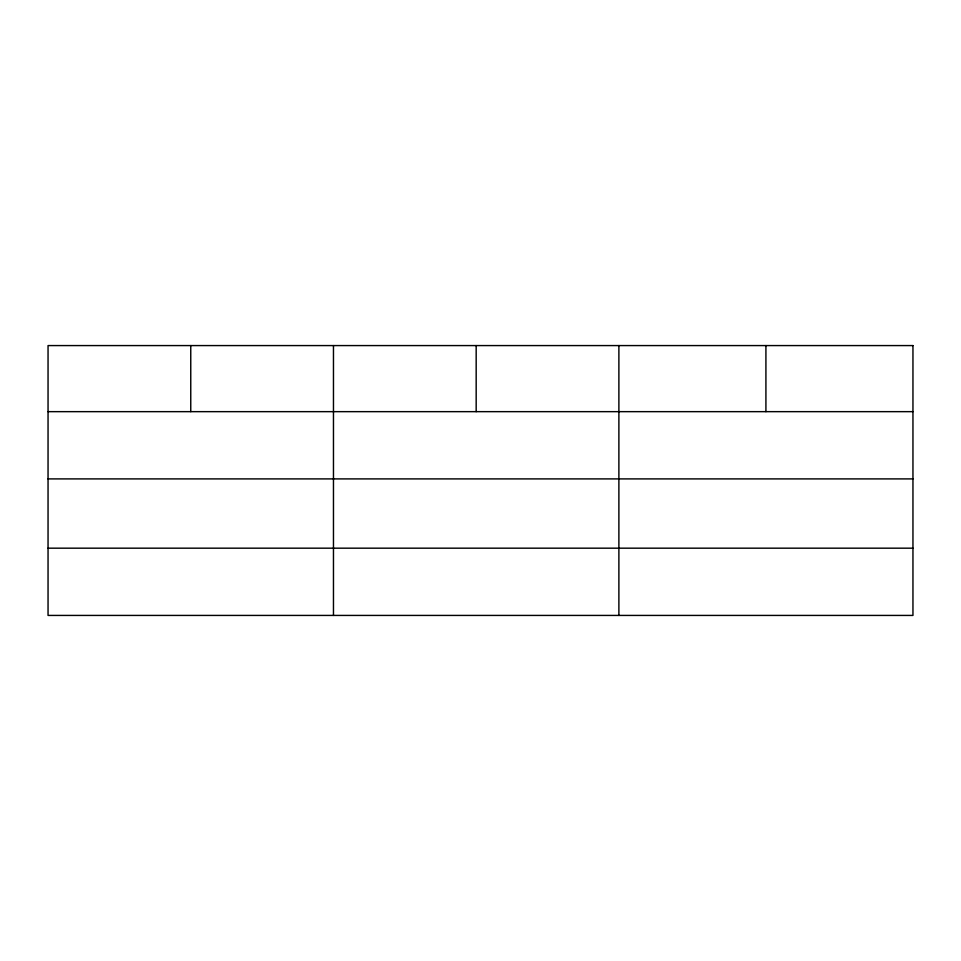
<?xml version="1.0" encoding="UTF-8"?>
<svg xmlns="http://www.w3.org/2000/svg" width="961" height="961" viewBox="0 0 961 961"><rect width="100%" height="100%" fill="white"/><g stroke="black" fill="none" stroke-linecap="round" stroke-linejoin="round"><path stroke-width="1.44" d="M48.05 411.656L912.95 411.656M48.05 478.902L912.95 478.902M48.05 548.178L912.95 548.178M765.917 345.576L765.917 411.656M618.884 345.576L618.884 615.424M476.175 345.576L476.175 411.656M333.467 345.576L333.467 615.424M190.758 345.576L190.758 411.656M912.95 345.576L48.05 345.576L48.05 615.424L912.95 615.424L912.95 345.576"/></g></svg>
